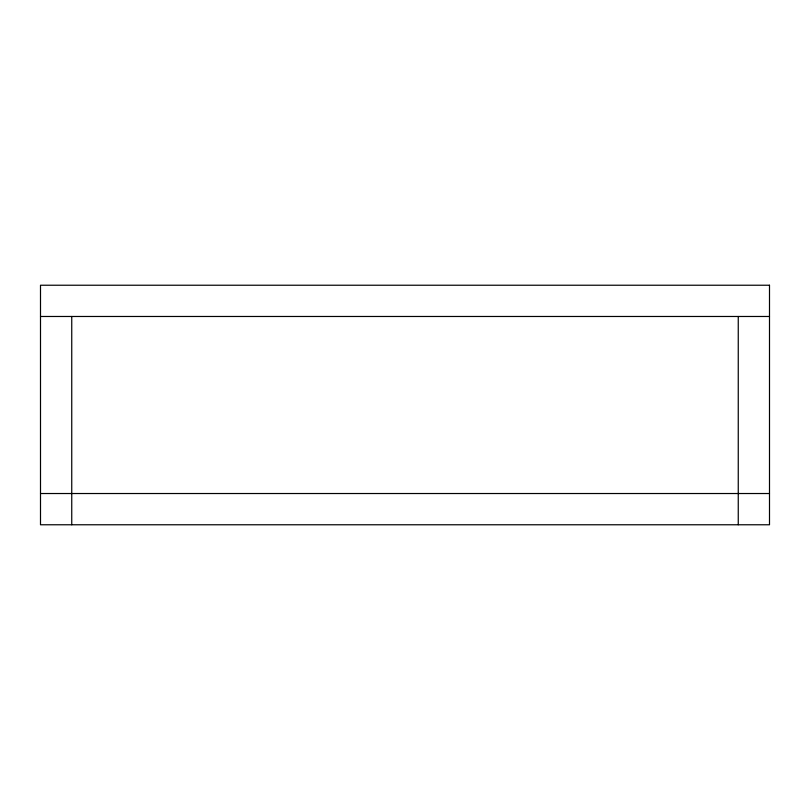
<?xml version="1.0" encoding="UTF-8"?>
<svg xmlns="http://www.w3.org/2000/svg" width="810" height="810" viewBox="0 0 810 810"><rect width="100%" height="100%" fill="white"/><g stroke="black" fill="none" stroke-linecap="round" stroke-linejoin="round"><path stroke-width="1.21" d="M40.5 316.477L769.5 316.477M40.5 493.523L769.5 493.523M738.254 316.477L738.254 524.769M71.746 316.477L71.746 524.769M769.5 285.231L40.5 285.231L40.5 524.769L769.5 524.769L769.5 285.231"/></g></svg>
